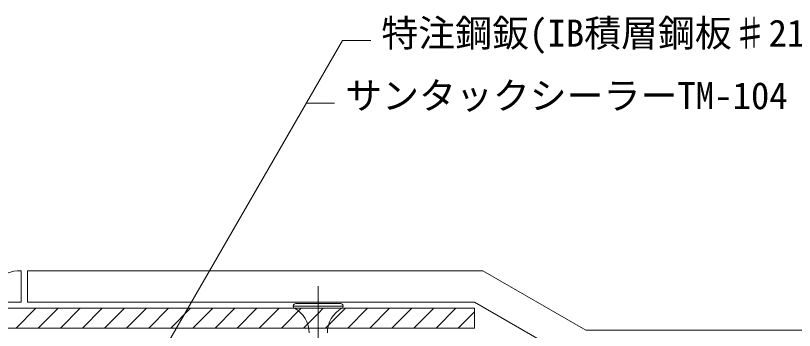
# Model space of a CAD drawing. Units: millimetres, scale not verified. Extents: x -840 to 840, y -594 to 594.
# Drawn here: x -258.2 to 74, y 116.1 to 250.5 of the extents above; entities that cross this region are included whole.
import ezdxf
from ezdxf.enums import TextEntityAlignment as Align

# ---------------------------------------------------------------- set-up
doc = ezdxf.new("R2010")
doc.units = ezdxf.units.MM
doc.header["$LTSCALE"] = 2
doc.linetypes.add('CHAIN1', pattern=[8, 5, -1, 1, -1])
for name, color, linetype, lineweight in [('0-2_IBｼｰﾄ', 7, 'Continuous', 9), ('0-5_文字', 5, 'Continuous', 9), ('0-9_寸法線', 7, 'Continuous', 9), ('0-C_部材(ﾋﾞｽ類)', 7, 'Continuous', 9), ('0-D_中心線', 2, 'CHAIN1', 9), ('0-E_部材(積層鋼板)', 4, 'Continuous', 9), ('0-F_IBリキッド', 7, 'Continuous', 9)]:
    doc.layers.add(name, color=color, linetype=linetype, lineweight=lineweight)
doc.styles.add('ＭＳ ゴシック', font='')
doc.styles.get('ＭＳ ゴシック').set_extended_font_data('MS Gothic')

msp = doc.modelspace()

# ---------------------------------------------------------------- linework, layer by layer
at = {"layer": '0-2_IBｼｰﾄ'}
for p, q in [((-58.903, 141.6), (-253.143, 141.6)), ((-253.143, 128.267), (-253.143, 141.6)), ((-58.903, 141.6), (-15.025, 116.267)), ((-62.476, 128.267), (-253.143, 128.267)), ((-62.476, 128.267), (-18.597, 102.933)), ((-15.025, 116.267), (616.635, 116.267))]:
    msp.add_line(p, q, dxfattribs=at)
at = {"layer": '0-9_寸法線'}
msp.add_line((-134.134, 213.136), (-122.134, 213.136), dxfattribs=at)
msp.add_lwpolyline([(-193.55, 110.222), (-118.737, 239.805), (-106.737, 239.805)], dxfattribs=at)
at = {"layer": '0-C_部材(ﾋﾞｽ類)'}
for p, q in [((-139.809, 126.534), (-118.476, 126.534)), ((-138.743, 127.601), (-119.543, 127.601))]:
    msp.add_line(p, q, dxfattribs=at)
for centre, radius, start, end in [((-138.743, 126.534), 1.067, 90, 241.14118), ((-119.543, 126.534), 1.067, 298.85882, 90), ((-145.049, 115.09), 12, 0, 61.14118), ((-113.236, 115.09), 12, 118.85882, 180)]:
    msp.add_arc(centre, radius, start, end, dxfattribs=at)
at = {"layer": '0-D_中心線'}
for p, q in [((-129.143, 135.014), (-129.143, 30.268)), ((-129.143, 131.601), (-129.143, -36.399))]:
    msp.add_line(p, q, dxfattribs=at)
at = {"layer": '0-E_部材(積層鋼板)'}
for p, q in [((-257.98, 117.156), (-249.536, 125.6)), ((-248.552, 117.156), (-240.107, 125.6)), ((-239.124, 117.156), (-230.679, 125.6)), ((-229.696, 117.156), (-221.251, 125.6)), ((-220.268, 117.156), (-211.823, 125.6)), ((-210.84, 117.156), (-202.395, 125.6)), ((-201.411, 117.156), (-192.967, 125.6)), ((-191.983, 117.156), (-183.539, 125.6)), ((-182.555, 117.156), (-174.111, 125.6)), ((-173.127, 117.156), (-164.683, 125.6)), ((-163.699, 117.156), (-155.255, 125.6)), ((-154.271, 117.156), (-145.827, 125.6)), ((-144.843, 117.156), (-136.398, 125.6)), ((-125.987, 117.156), (-117.542, 125.6)), ((-116.559, 117.156), (-108.114, 125.6)), ((-107.131, 117.156), (-98.686, 125.6)), ((-97.702, 117.156), (-89.258, 125.6)), ((-88.274, 117.156), (-79.83, 125.6)), ((-78.846, 117.156), (-70.402, 125.6)), ((-69.418, 117.156), (-62.476, 124.098)), ((-271.365, 117.156), (-129.143, 117.156))]:
    msp.add_line(p, q, dxfattribs=at)
for points in [[(-129.143, 117.156), (-129.143, 125.6), (-274.476, 125.6)], [(-135.415, 117.156), (-129.143, 123.428), (-126.97, 125.6)]]:
    msp.add_lwpolyline(points, dxfattribs=at)
at = {"layer": '0-E_部材(積層鋼板)', "color": 7}
msp.add_lwpolyline([(-271.365, 117.156), (-62.476, 117.156), (-62.476, 125.6), (-274.476, 125.6)], dxfattribs=at)
at = {"layer": '0-E_部材(積層鋼板)'}
msp.add_lwpolyline([(-62.476, 117.156), (-62.476, 125.6), (-129.143, 125.6), (-129.143, 117.156)], close=True, dxfattribs=at)
at = {"layer": '0-F_IBリキッド'}
for q in [(-255.809, 141.6), (-274.476, 128.267)]:
    msp.add_line((-255.809, 128.267), q, dxfattribs=at)
msp.add_arc((-255.809, 121.867), 19.733, 90, 161.07536, dxfattribs=at)

# ---------------------------------------------------------------- texts
at = {"layer": '0-5_文字', "color": 7, "style": 'ＭＳ ゴシック'}
for s, p in [('特注鋼鈑(IB積層鋼板♯21型)', (-102.196, 233.746)), ('サンタックシーラーTM-104', (-117.593, 207.077))]:
    msp.add_text(s, height=11.54, dxfattribs=at).set_placement(p, align=Align.BOTTOM_LEFT)

doc.saveas('drawing.dxf')
